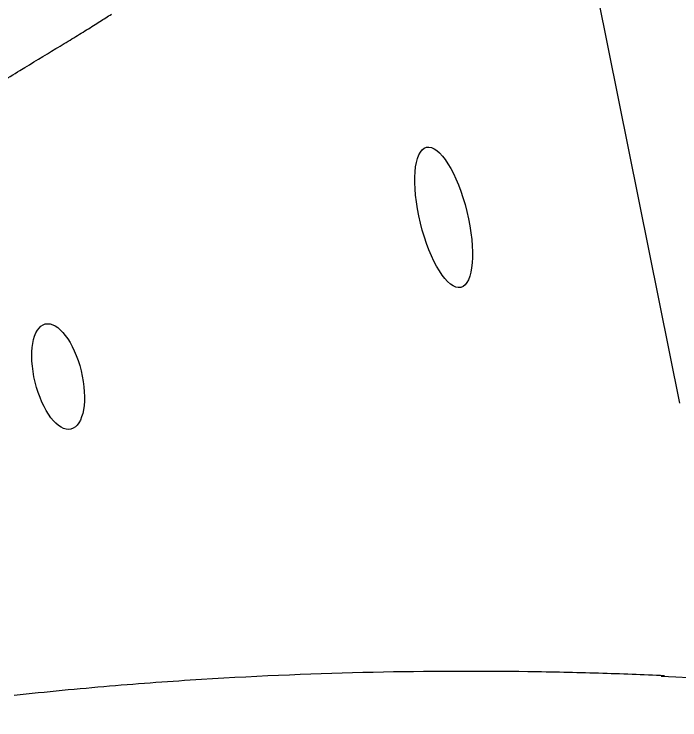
# Model space of a CAD drawing. Extents: x 528 to 612, y 788 to 934.
# Drawn here: x 600.574 to 605.189, y 856.532 to 861.423 of the extents above; entities that cross this region are included whole.
import ezdxf

# ---------------------------------------------------------------- set-up
doc = ezdxf.new("R2010")
doc.units = 0
doc.header["$MEASUREMENT"] = 0
doc.layers.add('1', color=4, linetype='Continuous')
doc.layers.add('LIGHT', color=1, linetype='Continuous')

# ---------------------------------------------------------------- blocks, each defined once
blk = doc.blocks.new('2018 FLASH')
at = {"layer": '1', "linetype": 'Continuous', "lineweight": 25}
blk.add_line((77.2243, 53.8079), (76.5811, 57.0056), dxfattribs=at)
for points, knots in [([(68.3605, 53.1002), (68.3637, 53.1027), (68.3828, 53.1176), (68.4339, 53.1575), (68.5464, 53.2445), (68.7735, 53.4179), (69.1029, 53.6644), (69.5017, 53.9568), (69.8992, 54.2448), (70.2908, 54.5264), (70.673, 54.7994), (71.0427, 55.0615), (71.3981, 55.3096), (71.7398, 55.5406), (72.067, 55.7524), (72.3743, 55.9445), (72.6552, 56.1166), (72.8635, 56.2431), (73.0122, 56.3336), (73.1139, 56.3961), (73.2049, 56.453), (73.2588, 56.4875), (73.2838, 56.5035)], [0.0003534, 0.0003534, 0.0003534, 0.0003534, 0.0011307, 0.0050369, 0.0128494, 0.0284744, 0.0597244, 0.0909744, 0.1222244, 0.1534744, 0.1847244, 0.2159744, 0.2472244, 0.2784744, 0.3097244, 0.3409744, 0.3722244, 0.4034744, 0.4190994, 0.4347244, 0.4503494, 0.465621, 0.465621, 0.465621, 0.465621]), ([(77.1169, 51.9195), (77.0436, 51.9227), (76.969, 51.9257), (76.8168, 51.9312), (76.7394, 51.9338), (76.5817, 51.9384), (76.5015, 51.9405), (76.3385, 51.944), (76.2556, 51.9455), (75.8347, 51.9512), (75.4769, 51.9505), (74.7209, 51.9341), (74.3234, 51.9184), (73.7, 51.8797), (73.4876, 51.8643), (73.0547, 51.8277), (72.8341, 51.8065), (72.6097, 51.7819)], [0, 0, 0, 0, 0.0625, 0.0625, 0.125, 0.125, 0.1875, 0.1875, 0.25, 0.25, 0.5, 0.5, 0.75, 0.75, 0.875, 0.875, 1, 1, 1, 1]), ([(79.0346, 51.6131), (79.0316, 51.614), (79.0286, 51.615), (79.0226, 51.6169), (79.0135, 51.6198), (78.9922, 51.6264), (78.9488, 51.6396), (78.9105, 51.6509), (78.8324, 51.6731), (78.7783, 51.6877), (78.6098, 51.7303), (78.4893, 51.7573), (78.2324, 51.8064), (78.0959, 51.8287), (77.8075, 51.8671), (77.6556, 51.8833), (77.0956, 51.9148)], [0, 0, 0, 0, 0.007813, 0.007813, 0.015625, 0.03125, 0.0625, 0.125, 0.125, 0.25, 0.25, 0.5, 0.5, 0.75, 0.75, 1, 1, 1, 1])]:
    blk.add_open_spline(points, degree=3, knots=knots, dxfattribs=at)
at = {"layer": 'LIGHT', "color": 1}
for centre, major_axis, ratio in [((75.587, 55.0959), (0.1188, -0.4857), 0.331525), ((72.9149, 53.9925), (0.0891, -0.3643), 0.437066)]:
    blk.add_ellipse(centre, major_axis=major_axis, ratio=ratio, dxfattribs=at)

msp = doc.modelspace()

# ---------------------------------------------------------------- block references
at = {"layer": '1'}
msp.add_blockref('2018 FLASH', (527.9647, 804.9191), dxfattribs=at)

doc.saveas('drawing.dxf')
